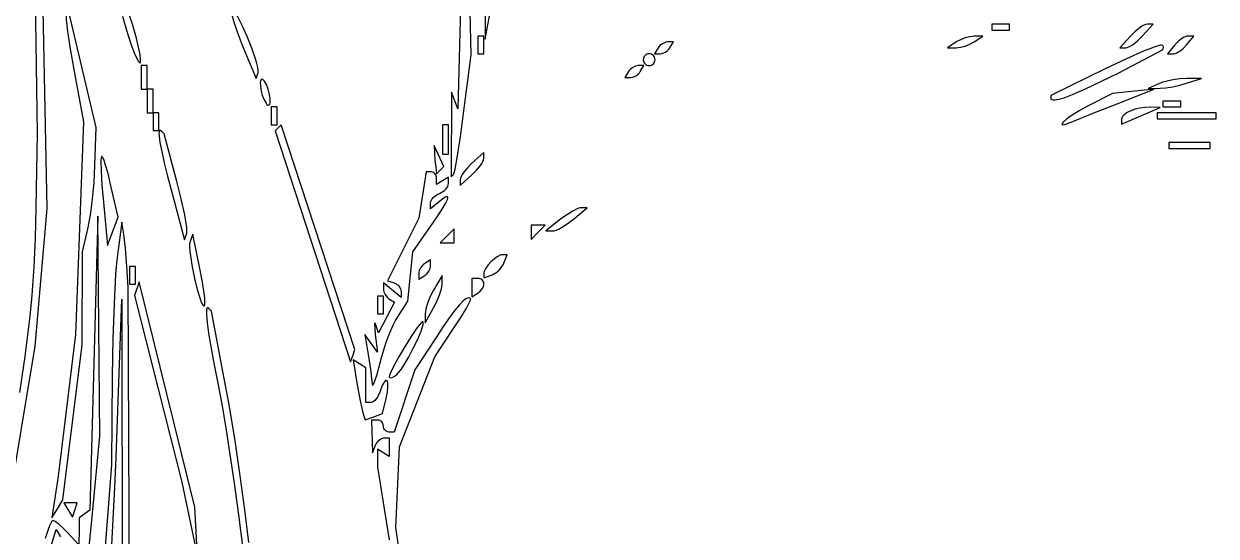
# Model space of a CAD drawing. Header units: millimetres. Extents: x 0.52 to 7.92, y 0.28 to 7.41.
# Drawn here: x 5.942 to 7.922, y 3.072 to 3.922 of the extents above; entities that cross this region are included whole.
import ezdxf

# ---------------------------------------------------------------- set-up
doc = ezdxf.new("R2010")
doc.units = ezdxf.units.MM
doc.header["$MEASUREMENT"] = 0

msp = doc.modelspace()

# ---------------------------------------------------------------- linework, layer by layer
at = {"flags": 128}
for points in [[(6.655807, 3.672147), (6.656855, 3.674922), (6.65833, 3.681348), (6.662287, 3.70349), (6.667137, 3.735254), (6.672337, 3.773318), (6.684929, 3.87055), (6.677572, 4.181373), (6.657456, 4.25), (6.664223, 4.181373), (6.666631, 4.156075), (6.668383, 4.133942), (6.669498, 4.11212), (6.669999, 4.087757), (6.669908, 4.058001), (6.669247, 4.019999), (6.666298, 3.907846), (6.662743, 3.781377), (6.652207, 3.808824), (6.651868, 3.668208), (6.655807, 3.672147)], [(5.891345, 2.971208), (5.961171, 3.387255), (5.98106, 3.616052), (5.971468, 4.083333), (5.946078, 4.191176), (5.951962, 4.098039), (5.931373, 4.098039)], [(5.942176, 4.078431), (5.959704, 4.078431), (5.964595, 3.740196), (5.962499, 3.617647), (5.961214, 3.566923), (5.958991, 3.519242), (5.957442, 3.495788), (5.955555, 3.472188), (5.953296, 3.448141), (5.95063, 3.423345), (5.947524, 3.397497), (5.943942, 3.370296), (5.935213, 3.310628)], [(6.716187, 3.941176), (6.719189, 3.961401), (6.72156, 3.983854), (6.723061, 4.005802), (6.723454, 4.02451), (6.72287, 4.063725), (6.715235, 4.014706), (6.7123, 3.992965), (6.709951, 3.970006), (6.708428, 3.948564), (6.707968, 3.931373), (6.708337, 3.897059), (6.716187, 3.941176)], [(5.998157, 3.117647), (6.007244, 3.132353), (6.039216, 3.389457), (6.039695, 3.544118), (6.048979, 3.584316), (6.050887, 3.593671), (6.052752, 3.604875), (6.056162, 3.631137), (6.058835, 3.659723), (6.060396, 3.687257), (6.06253, 3.75), (6.017031, 3.941868), (6.012893, 3.93773), (6.012557, 3.936858), (6.012396, 3.935125), (6.012576, 3.929267), (6.014769, 3.909283), (6.019074, 3.880764), (6.025089, 3.846698), (6.041423, 3.759804), (6.028325, 3.406863), (5.999335, 3.171569), (5.98907, 3.102941), (5.998157, 3.117647)], [(6.135495, 3.857718), (6.135902, 3.858523), (6.136116, 3.859905), (6.13599, 3.864272), (6.135172, 3.870557), (6.133714, 3.878496), (6.129092, 3.898293), (6.122549, 3.921569), (6.115232, 3.944071)], [(6.331173, 3.841559), (6.331421, 3.844838), (6.330708, 3.849879), (6.329153, 3.856399), (6.326876, 3.864115), (6.320634, 3.882), (6.312939, 3.901269), (6.304746, 3.919656), (6.297011, 3.934896), (6.293614, 3.940627), (6.29069, 3.944722), (6.288358, 3.946897), (6.287452, 3.947176), (6.286739, 3.946869), (6.286378, 3.946103), (6.286261, 3.944795), (6.286719, 3.940679), (6.288038, 3.934768), (6.290144, 3.927306), (6.296418, 3.908718), (6.304943, 3.886882), (6.327855, 3.831603), (6.331173, 3.841559)], [(6.106202, 3.93504), (6.112745, 3.911765), (6.120062, 3.889263), (6.12679, 3.871572), (6.129701, 3.865085), (6.132184, 3.860466), (6.134146, 3.857936), (6.134903, 3.857524), (6.135495, 3.857718)], [(7.54902, 3.911765), (7.568627, 3.911765), (7.578431, 3.911765), (7.578431, 3.921569), (7.558824, 3.921569), (7.54902, 3.921569), (7.54902, 3.911765)], [(7.771471, 3.882353), (7.773802, 3.882753), (7.776678, 3.8839), (7.779984, 3.885713), (7.783607, 3.888113), (7.791356, 3.894347), (7.79902, 3.901961), (7.816764, 3.921569), (7.806961, 3.921569), (7.804629, 3.921168), (7.801754, 3.920021), (7.798448, 3.918208), (7.794824, 3.915809), (7.787075, 3.909574), (7.779412, 3.901961), (7.761667, 3.882353), (7.771471, 3.882353)], [(6.696078, 3.872549), (6.705882, 3.872549), (6.705882, 3.892157), (6.705882, 3.901961), (6.696078, 3.901961), (6.696078, 3.882353), (6.696078, 3.872549)], [(7.490196, 3.882653), (7.49345, 3.882847), (7.497066, 3.883403), (7.504902, 3.885445), (7.512737, 3.888467), (7.519608, 3.892157), (7.534314, 3.901661), (7.519608, 3.901661), (7.516354, 3.901467), (7.512737, 3.900911), (7.504902, 3.898869), (7.497066, 3.895847), (7.490196, 3.892157), (7.47549, 3.882653), (7.490196, 3.882653)], [(7.85054, 3.872549), (7.852759, 3.872849), (7.85531, 3.873709), (7.858104, 3.875069), (7.861049, 3.876869), (7.867037, 3.881545), (7.872549, 3.887255), (7.884754, 3.901961), (7.87495, 3.901961), (7.872731, 3.901661), (7.87018, 3.9008), (7.867387, 3.89944), (7.864441, 3.897641), (7.858454, 3.892965), (7.852941, 3.887255), (7.840736, 3.872549), (7.85054, 3.872549)], [(6.998843, 3.872549), (7.000936, 3.872749), (7.003128, 3.873323), (7.007547, 3.875429), (7.01158, 3.878546), (7.013289, 3.880384), (7.014706, 3.882353), (7.020765, 3.892157), (7.010961, 3.892157), (7.008868, 3.891957), (7.006676, 3.891383), (7.002257, 3.889277), (6.998224, 3.88616), (6.996515, 3.884322), (6.995098, 3.882353), (6.989039, 3.872549), (6.998843, 3.872549)], [(7.669118, 3.79948), (7.674949, 3.801538), (7.683098, 3.80484), (7.704856, 3.814493), (7.731417, 3.82707), (7.759804, 3.841202), (7.832516, 3.879297), (7.833741, 3.880845), (7.834055, 3.882801), (7.833476, 3.884915), (7.832019, 3.886936), (7.831084, 3.887174), (7.829257, 3.886956), (7.823123, 3.885236), (7.814004, 3.881937), (7.802289, 3.877221), (7.772628, 3.864187), (7.737247, 3.84743), (7.647059, 3.803342), (7.647059, 3.798069), (7.647509, 3.797146), (7.648799, 3.796549), (7.650839, 3.796272), (7.653539, 3.796309), (7.660553, 3.797301), (7.669118, 3.79948)], [(6.980392, 3.852941), (6.982362, 3.853141), (6.984199, 3.853715), (6.985864, 3.854621), (6.987316, 3.855821), (6.988516, 3.857273), (6.989422, 3.858938), (6.989996, 3.860776), (6.990196, 3.862745), (6.989996, 3.864714), (6.989422, 3.866552), (6.988516, 3.868217), (6.987316, 3.869669), (6.985864, 3.870869), (6.984199, 3.871775), (6.982362, 3.872349), (6.980392, 3.872549), (6.978423, 3.872349), (6.976585, 3.871775), (6.974921, 3.870869), (6.973468, 3.869669), (6.972268, 3.868217), (6.971362, 3.866552), (6.970788, 3.864714), (6.970588, 3.862745), (6.970788, 3.860776), (6.971362, 3.858938), (6.972268, 3.857273), (6.973468, 3.855821), (6.974921, 3.854621), (6.976585, 3.853715), (6.978423, 3.853141), (6.980392, 3.852941)], [(6.137255, 3.813725), (6.147059, 3.813725), (6.147059, 3.833333), (6.147059, 3.852941), (6.137255, 3.852941), (6.137255, 3.833333), (6.137255, 3.813725)], [(6.949823, 3.833333), (6.951916, 3.833533), (6.954108, 3.834107), (6.958527, 3.836213), (6.96256, 3.839331), (6.964269, 3.841168), (6.965686, 3.843137), (6.971745, 3.852941), (6.961942, 3.852941), (6.959848, 3.852741), (6.957657, 3.852168), (6.953238, 3.850061), (6.949205, 3.846944), (6.947496, 3.845107), (6.946078, 3.843137), (6.940019, 3.833333), (6.949823, 3.833333)], [(6.34983, 3.787738), (6.350678, 3.789153), (6.351205, 3.791305), (6.351418, 3.794088), (6.351326, 3.797394), (6.350251, 3.805152), (6.348039, 3.813725), (6.345054, 3.821526), (6.341873, 3.827177), (6.340328, 3.829031), (6.338876, 3.830149), (6.337566, 3.830463), (6.336445, 3.829909), (6.335597, 3.828494), (6.33507, 3.826342), (6.334856, 3.823559), (6.334949, 3.820253), (6.336024, 3.812495), (6.338235, 3.803922), (6.341221, 3.796121), (6.344402, 3.79047), (6.345947, 3.788616), (6.347398, 3.787498), (6.348708, 3.787184), (6.34983, 3.787738)], [(7.828431, 3.815392), (7.837979, 3.816123), (7.849479, 3.817901), (7.861485, 3.820459), (7.872549, 3.823529), (7.897059, 3.831379), (7.872549, 3.831667), (7.861485, 3.831114), (7.849479, 3.829395), (7.837979, 3.826778), (7.83287, 3.825216), (7.828431, 3.823529), (7.808824, 3.815104), (7.828431, 3.815392)], [(6.147059, 3.77451), (6.156863, 3.77451), (6.156863, 3.794118), (6.156863, 3.813725), (6.147059, 3.813725), (6.147059, 3.794118), (6.147059, 3.77451)], [(7.683824, 3.760138), (7.71322, 3.772134), (7.759804, 3.790677), (7.818627, 3.813884), (7.749777, 3.806707), (7.708222, 3.785507), (7.694201, 3.777917), (7.682553, 3.770797), (7.673659, 3.764544), (7.667899, 3.759554), (7.666314, 3.757656), (7.665655, 3.756222), (7.66597, 3.755302), (7.667307, 3.754944), (7.669713, 3.7552), (7.673236, 3.756118), (7.683824, 3.760138)], [(6.352941, 3.754902), (6.362745, 3.754902), (6.362745, 3.77451), (6.362745, 3.784314), (6.352941, 3.784314), (6.352941, 3.764706), (6.352941, 3.754902)], [(7.796569, 3.769697), (7.828431, 3.783546), (7.812076, 3.78393), (7.803558, 3.78364), (7.795149, 3.782461), (7.787166, 3.780526), (7.779924, 3.777966), (7.773741, 3.774915), (7.768932, 3.771503), (7.767143, 3.769704), (7.765815, 3.767864), (7.76499, 3.766001), (7.764706, 3.76413), (7.764706, 3.755849), (7.796569, 3.769697)], [(7.833333, 3.784314), (7.852941, 3.784314), (7.862745, 3.784314), (7.862745, 3.794118), (7.843137, 3.794118), (7.833333, 3.794118), (7.833333, 3.784314)], [(6.156863, 3.745098), (6.166667, 3.745098), (6.166667, 3.764706), (6.166667, 3.77451), (6.156863, 3.77451), (6.156863, 3.754902), (6.156863, 3.745098)], [(7.823529, 3.764706), (7.843137, 3.764706), (7.862745, 3.764706), (7.882353, 3.764706), (7.901961, 3.764706), (7.921569, 3.764706), (7.921569, 3.77451), (7.901961, 3.77451), (7.882353, 3.77451), (7.862745, 3.77451), (7.843137, 3.77451), (7.823529, 3.77451), (7.823529, 3.764706)], [(6.212865, 3.57487), (6.213167, 3.578615), (6.212634, 3.585151), (6.211335, 3.594117), (6.20934, 3.605153), (6.203544, 3.631993), (6.195805, 3.662784), (6.175142, 3.73989), (6.170904, 3.744128), (6.169361, 3.745333), (6.168169, 3.745509), (6.167329, 3.744663), (6.166839, 3.742799), (6.166698, 3.739924), (6.166906, 3.736041), (6.168365, 3.725276), (6.171207, 3.710547), (6.175426, 3.691895), (6.181014, 3.669363), (6.187965, 3.642993), (6.209262, 3.564062), (6.212865, 3.57487)], [(6.488218, 3.371516), (6.491629, 3.381749), (6.369274, 3.754895), (6.359351, 3.744972), (6.484807, 3.361282), (6.488218, 3.371516)], [(6.637255, 3.705882), (6.647059, 3.705882), (6.647059, 3.72549), (6.647059, 3.745098), (6.647059, 3.754902), (6.637255, 3.754902), (6.637255, 3.735294), (6.637255, 3.715686), (6.637255, 3.705882)], [(7.843137, 3.715686), (7.862745, 3.715686), (7.882353, 3.715686), (7.901961, 3.715686), (7.911765, 3.715686), (7.911765, 3.72549), (7.892157, 3.72549), (7.872549, 3.72549), (7.852941, 3.72549), (7.843137, 3.72549), (7.843137, 3.715686)], [(6.090025, 3.578082), (6.098677, 3.601472), (6.086981, 3.653738), (6.082122, 3.673714), (6.077541, 3.689471), (6.075514, 3.695271), (6.073751, 3.699423), (6.072314, 3.701728), (6.071739, 3.702126), (6.071269, 3.701988), (6.070606, 3.699719), (6.070267, 3.694776), (6.070507, 3.678108), (6.071889, 3.654466), (6.074313, 3.626332), (6.081372, 3.554692), (6.090025, 3.578082)], [(6.633564, 3.679316), (6.639677, 3.685429), (6.623719, 3.720588), (6.624114, 3.708333), (6.624826, 3.696318), (6.62598, 3.684641), (6.627451, 3.673203), (6.633564, 3.679316)], [(6.686275, 3.671569), (6.693888, 3.679232), (6.700123, 3.686981), (6.702522, 3.690605), (6.704335, 3.693911), (6.705482, 3.696786), (6.705882, 3.699117), (6.705882, 3.708921), (6.686275, 3.691176), (6.678661, 3.683513), (6.672426, 3.675764), (6.670027, 3.672141), (6.668214, 3.668835), (6.667067, 3.665959), (6.666667, 3.663628), (6.666667, 3.653824), (6.686275, 3.671569)], [(6.533599, 3.359652), (6.536421, 3.370391), (6.539725, 3.381434), (6.54339, 3.392464), (6.547295, 3.403168), (6.551321, 3.41323), (6.555347, 3.422336), (6.559252, 3.43017), (6.562918, 3.436418), (6.579914, 3.462356), (6.587994, 3.544118), (6.617527, 3.586071), (6.6284, 3.601842), (6.636705, 3.614609), (6.642437, 3.624359), (6.645592, 3.631081), (6.646201, 3.633303), (6.646165, 3.634763), (6.645482, 3.63546), (6.644152, 3.635393), (6.642175, 3.63456), (6.63955, 3.63296), (6.632353, 3.627451), (6.617647, 3.615246), (6.617647, 3.625202), (6.617947, 3.627317), (6.618807, 3.629512), (6.620167, 3.631725), (6.621967, 3.63389), (6.624146, 3.635945), (6.626643, 3.637824), (6.629399, 3.639463), (6.632353, 3.6408), (6.635307, 3.642152), (6.638063, 3.643835), (6.64056, 3.645782), (6.642739, 3.647926), (6.644538, 3.6502), (6.645898, 3.652538), (6.646759, 3.654871), (6.647059, 3.657134), (6.647059, 3.667824), (6.627451, 3.655706), (6.627451, 3.666088), (6.627276, 3.668174), (6.626776, 3.670119), (6.625985, 3.671883), (6.624939, 3.673421), (6.623672, 3.674691), (6.62222, 3.675651), (6.620618, 3.676259), (6.6189, 3.676471), (6.610349, 3.676471), (6.598077, 3.599726), (6.546027, 3.496096), (6.557327, 3.492329), (6.559597, 3.491364), (6.561715, 3.490062), (6.563634, 3.488481), (6.565308, 3.486676), (6.566691, 3.484706), (6.567736, 3.482628), (6.568397, 3.480498), (6.568627, 3.478375), (6.568627, 3.468187), (6.539216, 3.492597), (6.539216, 3.482171), (6.539402, 3.479962), (6.539937, 3.477678), (6.541899, 3.473149), (6.544805, 3.469114), (6.546517, 3.467446), (6.548352, 3.466099), (6.557488, 3.460452), (6.531223, 3.409825), (6.526681, 3.42305), (6.525842, 3.425106), (6.525203, 3.425864), (6.524767, 3.42539), (6.524537, 3.42375), (6.524713, 3.417239), (6.525762, 3.406863), (6.529384, 3.377451), (6.508153, 3.406863), (6.51388, 3.373775), (6.51817, 3.345726), (6.519666, 3.333552), (6.520442, 3.324755), (6.520861, 3.322592), (6.521245, 3.322326), (6.521738, 3.32258), (6.523019, 3.324575), (6.524651, 3.328434), (6.528748, 3.341173), (6.533599, 3.359652)], [(6.047372, 3.024054), (6.05384, 3.087359), (6.068627, 3.238443), (6.065396, 3.602941), (6.051693, 3.115555), (6.034314, 3.102941), (6.033448, 3.039216)], [(6.819992, 3.578649), (6.822708, 3.578999), (6.826155, 3.580086), (6.830192, 3.581832), (6.834679, 3.584159), (6.844438, 3.590244), (6.854306, 3.597713), (6.877451, 3.616995), (6.867647, 3.617103), (6.865177, 3.616733), (6.861906, 3.615632), (6.853523, 3.611548), (6.843624, 3.605475), (6.833333, 3.598039), (6.808824, 3.578867), (6.819992, 3.578649)], [(6.117917, 2.98366), (6.115501, 3.485294), (6.113348, 3.519608), (6.110929, 3.549602), (6.109495, 3.563208), (6.108138, 3.573529), (6.105082, 3.593137), (6.097628, 3.539216), (6.09611, 3.525382), (6.094653, 3.506675), (6.09206, 3.457935), (6.09013, 3.39959), (6.08914, 3.338235), (6.088106, 3.191176), (6.059176, 2.818627)], [(6.796078, 3.576471), (6.807843, 3.588235), (6.784314, 3.588235), (6.784314, 3.564706), (6.796078, 3.576471)], [(6.242157, 3.454576), (6.242846, 3.456677), (6.243012, 3.460892), (6.242686, 3.466968), (6.241898, 3.47465), (6.239059, 3.493822), (6.234738, 3.516379), (6.222666, 3.573529), (6.218266, 3.560994), (6.217611, 3.55731), (6.217534, 3.551934), (6.217972, 3.545145), (6.218862, 3.53722), (6.221751, 3.519072), (6.225703, 3.499712), (6.230218, 3.481361), (6.234798, 3.46624), (6.236956, 3.460586), (6.238944, 3.456572), (6.240698, 3.454476), (6.241469, 3.454234), (6.242157, 3.454576)], [(6.645098, 3.558824), (6.656863, 3.558824), (6.656863, 3.582353), (6.633333, 3.558824), (6.645098, 3.558824)], [(6.607843, 3.504902), (6.609813, 3.506319), (6.61165, 3.508028), (6.614767, 3.512061), (6.616873, 3.51648), (6.617447, 3.518672), (6.617647, 3.520765), (6.617647, 3.530569), (6.607843, 3.52451), (6.605874, 3.523093), (6.604036, 3.521384), (6.600919, 3.517351), (6.598813, 3.512932), (6.598239, 3.51074), (6.598039, 3.508647), (6.598039, 3.498843), (6.607843, 3.504902)], [(6.71983, 3.505968), (6.722741, 3.507328), (6.725668, 3.509146), (6.728532, 3.511345), (6.731253, 3.513845), (6.733753, 3.516566), (6.735952, 3.51943), (6.737771, 3.522357), (6.73913, 3.525268), (6.744483, 3.539216), (6.736947, 3.539216), (6.734991, 3.538974), (6.732812, 3.538281), (6.727979, 3.535733), (6.722832, 3.531958), (6.717758, 3.52734), (6.71314, 3.522266), (6.709365, 3.517119), (6.706817, 3.512286), (6.706124, 3.510107), (6.705882, 3.508151), (6.705882, 3.500615), (6.71983, 3.505968)], [(6.117647, 3.490196), (6.127451, 3.490196), (6.127451, 3.509804), (6.127451, 3.519608), (6.117647, 3.519608), (6.117647, 3.5), (6.117647, 3.490196)], [(6.622549, 3.45098), (6.627989, 3.461657), (6.632444, 3.47261), (6.635455, 3.482552), (6.636274, 3.486742), (6.63656, 3.490196), (6.63656, 3.504902), (6.622549, 3.480392), (6.617109, 3.469715), (6.612654, 3.458762), (6.609644, 3.44882), (6.608824, 3.444631), (6.608538, 3.441176), (6.608538, 3.426471), (6.622549, 3.45098)], [(6.22839, 3.079423), (6.226388, 3.120586), (6.133645, 3.494072), (6.126158, 3.471611), (6.204492, 3.161765), (6.230392, 3.03826), (6.22839, 3.079423)], [(6.696078, 3.47549), (6.699885, 3.478571), (6.703002, 3.482479), (6.705109, 3.486715), (6.705682, 3.488798), (6.705882, 3.490775), (6.705682, 3.492628), (6.705109, 3.494357), (6.704202, 3.495923), (6.703002, 3.49729), (6.70155, 3.498419), (6.699885, 3.499272), (6.698048, 3.499812), (6.696078, 3.5), (6.686275, 3.5), (6.686275, 3.469431), (6.696078, 3.47549)], [(6.087598, 3.047524), (6.09332, 3.152782), (6.095634, 3.203189), (6.097457, 3.25), (6.104957, 3.465686), (6.105505, 2.97549)], [(6.589522, 2.887255), (6.559571, 3.086341), (6.565893, 3.220588), (6.624394, 3.370077), (6.655794, 3.416604), (6.667735, 3.434922), (6.677033, 3.450403), (6.682763, 3.461415), (6.684001, 3.464735), (6.684163, 3.46576), (6.684, 3.466327), (6.682635, 3.467271), (6.681023, 3.467608), (6.679152, 3.467326), (6.677012, 3.466413), (6.674593, 3.464857), (6.671884, 3.462647), (6.665555, 3.456216), (6.65794, 3.447026), (6.648955, 3.434982), (6.638517, 3.419992), (6.626542, 3.401961), (6.591374, 3.348039), (6.557248, 3.245098), (6.548232, 3.245098), (6.546421, 3.245298), (6.544731, 3.245872), (6.5432, 3.246778), (6.541864, 3.247978), (6.540761, 3.24943), (6.539927, 3.251095), (6.5394, 3.252933), (6.539216, 3.254902), (6.539016, 3.256871), (6.538442, 3.258709), (6.537535, 3.260374), (6.536336, 3.261826), (6.534883, 3.263026), (6.533218, 3.263932), (6.531381, 3.264506), (6.529412, 3.264706), (6.519608, 3.264706), (6.521156, 3.210784), (6.526101, 3.223039), (6.527278, 3.225501), (6.52873, 3.227798), (6.532233, 3.231694), (6.53417, 3.233194), (6.536153, 3.234327), (6.538126, 3.235044), (6.540033, 3.235294), (6.54902, 3.235294), (6.54902, 3.204725), (6.529412, 3.216843), (6.529412, 3.186701), (6.548582, 3.066389)], [(6.529412, 3.441176), (6.539216, 3.441176), (6.539216, 3.460784), (6.539216, 3.470588), (6.529412, 3.470588), (6.529412, 3.45098), (6.529412, 3.441176)], [(6.315924, 3.061608), (6.309364, 3.115759), (6.301631, 3.172547), (6.292929, 3.230385), (6.283463, 3.287685), (6.273437, 3.34286), (6.253822, 3.445524), (6.24946, 3.449886), (6.24801, 3.450947), (6.246867, 3.450913), (6.246032, 3.449767), (6.245508, 3.447494), (6.245296, 3.444078), (6.245399, 3.439501), (6.246555, 3.426803), (6.248992, 3.409269), (6.252726, 3.38677), (6.257771, 3.359175), (6.264143, 3.326354), (6.270755, 3.291224), (6.27751, 3.251757), (6.284402, 3.207999), (6.291422, 3.159997), (6.298566, 3.107797), (6.305827, 3.051444)], [(6.558964, 3.338322), (6.561665, 3.340577), (6.56487, 3.344219), (6.568474, 3.349049), (6.572374, 3.354862), (6.580652, 3.368636), (6.588876, 3.383925), (6.596224, 3.399114), (6.601868, 3.412588), (6.603794, 3.418177), (6.604985, 3.422732), (6.605338, 3.426051), (6.605167, 3.427183), (6.604749, 3.427931), (6.604239, 3.428048), (6.603467, 3.427675), (6.601212, 3.425572), (6.594363, 3.416789), (6.585367, 3.403497), (6.575392, 3.38761), (6.565604, 3.371044), (6.557168, 3.355714), (6.551251, 3.343535), (6.549602, 3.339225), (6.54902, 3.336422), (6.549223, 3.335694), (6.549804, 3.335258), (6.551941, 3.335229), (6.555103, 3.336271), (6.558964, 3.338322)], [(6.523254, 3.270483), (6.537446, 3.275929), (6.54371, 3.300886), (6.54588, 3.311376), (6.54677, 3.319847), (6.546547, 3.326052), (6.546069, 3.328228), (6.545376, 3.329746), (6.544487, 3.330573), (6.543424, 3.33068), (6.542208, 3.330036), (6.540858, 3.328609), (6.539397, 3.326369), (6.537844, 3.323286), (6.534548, 3.314464), (6.533064, 3.310377), (6.531319, 3.306564), (6.529377, 3.303109), (6.527302, 3.300094), (6.525157, 3.297605), (6.523007, 3.295723), (6.520916, 3.294533), (6.518947, 3.294118), (6.509804, 3.294118), (6.509804, 3.351784), (6.488945, 3.364675), (6.495237, 3.326945), (6.500786, 3.296747), (6.503336, 3.284797), (6.505295, 3.277126), (6.509062, 3.265036), (6.523254, 3.270483)], [(6.027122, 3.115679), (6.031046, 3.127451), (6.008647, 3.127451), (6.023198, 3.103907), (6.027122, 3.115679)], [(6.032451, 3.058824), (6.014706, 3.078431), (6.007295, 3.086045), (6.000235, 3.092279), (5.994323, 3.096492), (5.992049, 3.097639), (5.99036, 3.098039), (5.989669, 3.097778), (5.988888, 3.097013), (5.987089, 3.094094), (5.985024, 3.089517), (5.982754, 3.08352), (5.977844, 3.068214)], [(5.979322, 3.029312), (5.995937, 3.083134), (6.003449, 3.070979)]]:
    msp.add_lwpolyline(points, dxfattribs=at)

doc.saveas('drawing.dxf')
